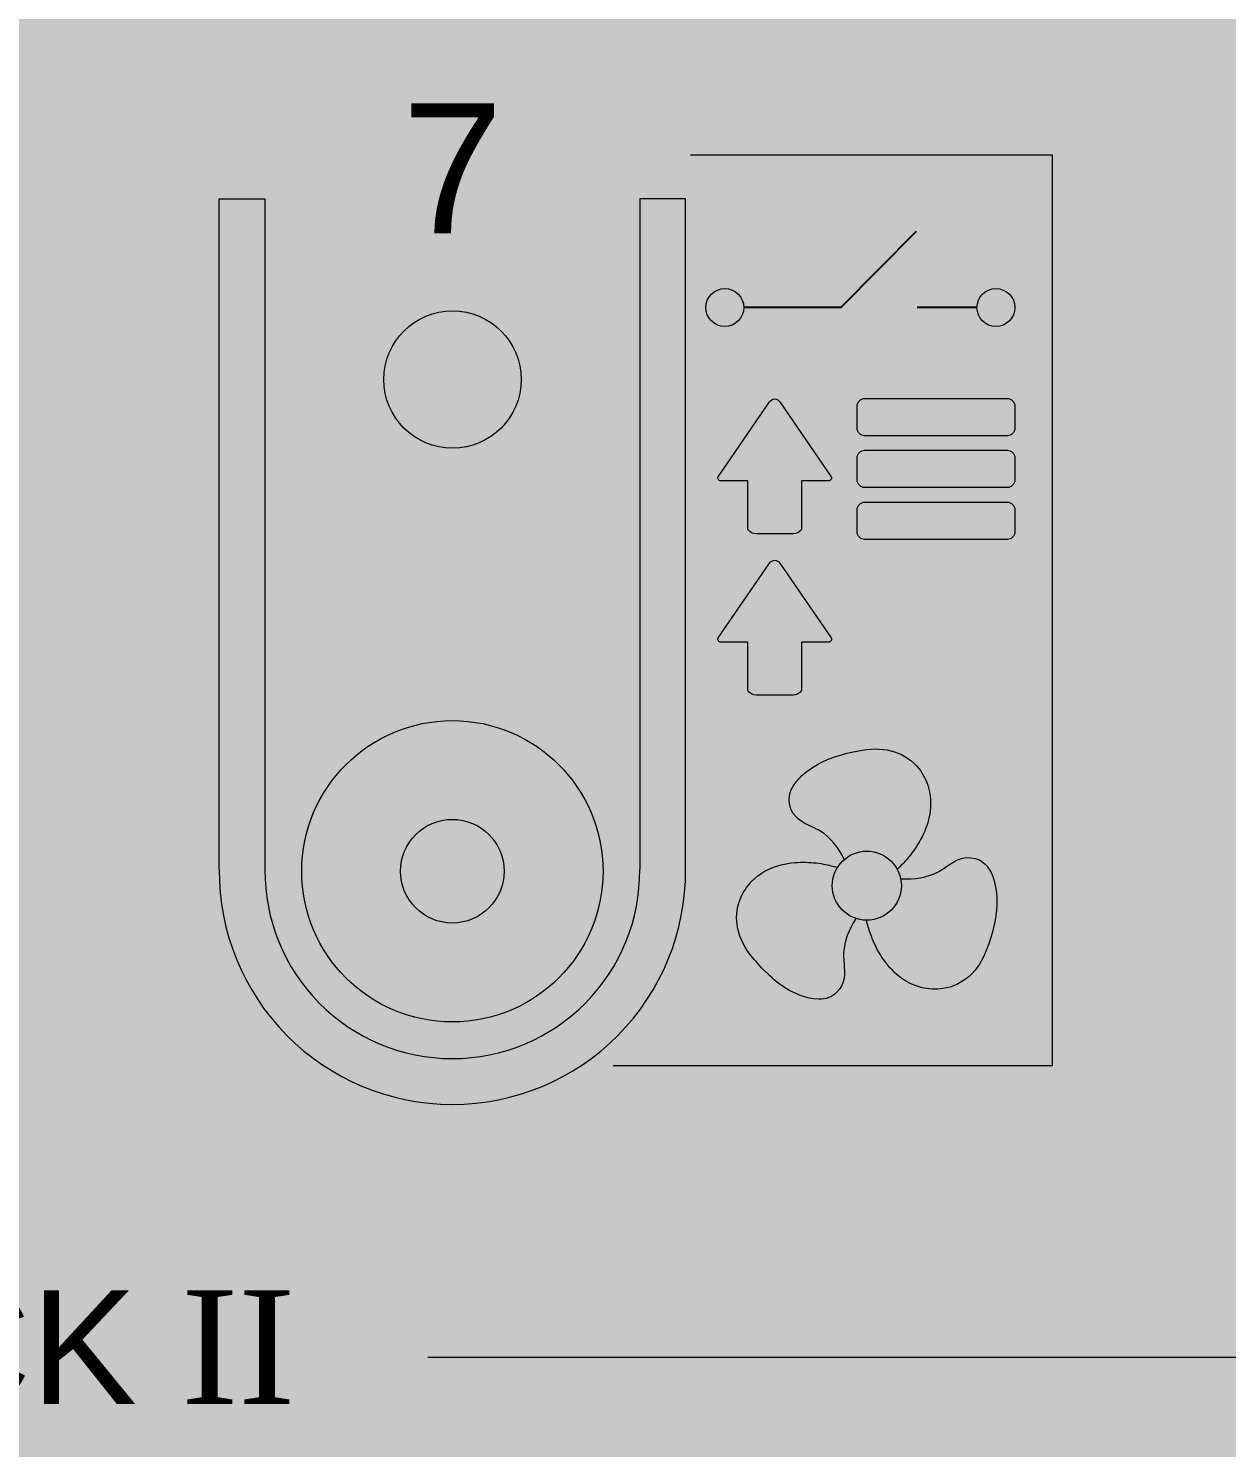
# Model space of a CAD drawing. Header units: millimetres. Extents: x 27500 to 33280, y -10980 to 420.
# Drawn here: x 28063.41 to 28079.21, y 193.44 to 212.15 of the extents above; entities that cross this region are included whole.
import ezdxf
from ezdxf.enums import TextEntityAlignment as Align

# ---------------------------------------------------------------- set-up
doc = ezdxf.new("R2010")
doc.units = ezdxf.units.MM
doc.layers.add('SX_ZEN_BODY', color=7, linetype='Continuous', true_color=0xefefeb)
doc.layers.add('SX_ZEN_KNX_BLACK', color=7, linetype='Continuous', true_color=0x2b2e31)
doc.styles.get("Standard").update_dxf_attribs({"font": 'arial.ttf'})
doc.styles.add('SX_ZIOMB16V3_Arial', font='arial.ttf')
doc.styles.add('SX_ZIOMB16V3_Arial_Rounded', font='txt')

# ---------------------------------------------------------------- blocks, each defined once
blk = doc.blocks.new('SX_DYN_ZENNIO_G005')
at = {"true_color": 0x2f3236}
h = blk.add_hatch(color=250, dxfattribs=at)
h.dxf.hatch_style = 1
h.paths.add_polyline_path([(117.8416084124771, 18.47345206567286, 1), (117.3416084124772, 18.47345206567286, 1)])
h = blk.add_hatch(color=250, dxfattribs=at)
h.dxf.hatch_style = 1
h.paths.add_polyline_path([(121.4153181753447, 18.47345206567286, 1), (120.9153181753447, 18.47345206567286, 1)])
h = blk.add_hatch(color=250, dxfattribs=at)
h.dxf.hatch_style = 1
h.paths.add_polyline_path([(117.5036045268273, 16.24334827782684, 0.5254335897127663), (117.5420488195079, 16.18754118459935), (117.8955864683951, 16.18754118459935), (117.8955864683951, 15.54902707441385, 0.24962253170569), (118.008297080428, 15.48901758176168), (118.2496925907819, 15.48901758176168), (118.4910881011358, 15.48901758176168, 0.24962253170569), (118.6037987131687, 15.54902707441385), (118.6037987131687, 16.18754118459935), (118.9573363620559, 16.18754118459935, 0.6884265938689978), (118.9847726689324, 16.25934883561046), (118.3121164182878, 17.23708221922595, 0.2289995701641923), (118.2496925907678, 17.26805903939191, 0.2593702650229525), (118.1820690294328, 17.22952419332603)])
h = blk.add_hatch(color=250, dxfattribs=at)
h.dxf.hatch_style = 1
h.paths.add_polyline_path([(121.4129618531744, 17.19475907837557, 0.3758706826029272), (121.2978695820991, 17.27508327393741), (119.4534671593435, 17.2750738050662), (119.4534671593435, 17.27508328747615, 0.3754197289689309), (119.3384154415673, 17.19492254910244), (119.3384154415673, 16.86233472465199, 0.37541972896893), (119.4534671593435, 16.78217398627827), (121.2978695748622, 16.78217397273954, 0.3754197289689313), (121.4129212938153, 16.86233470942432)])
h = blk.add_hatch(color=250, dxfattribs=at)
h.dxf.hatch_style = 1
h.paths.add_polyline_path([(121.4129618463528, 16.51192745838296, 0.3758706826029272), (121.2978695752774, 16.5922516539448), (119.4534671525218, 16.59224218507359), (119.4534671525218, 16.59225166748354, 0.3754197289689311), (119.3384154347457, 16.51209092910983), (119.3384154347457, 16.17950310465937, 0.3754197289689291), (119.4534671525218, 16.09934236628567), (121.2978695680406, 16.09934235274693, 0.3754197289689312), (121.4129212869936, 16.1795030894317)])
h = blk.add_hatch(color=250, dxfattribs=at)
h.dxf.hatch_style = 1
h.paths.add_polyline_path([(121.4129618531763, 15.82892894944677, 0.3758706826029257), (121.2978695821009, 15.90925314500862), (119.4534671593453, 15.90924367613741), (119.4534671593453, 15.90925315854736, 0.3754197289689309), (119.3384154415692, 15.82909242017365), (119.3384154415692, 15.49650459572319, 0.3754197289689294), (119.4534671593453, 15.41634385734949), (121.2978695748641, 15.41634384381075, 0.3754197289689313), (121.4129212938171, 15.49650458049552)])
h = blk.add_hatch(color=250, dxfattribs=at)
h.dxf.hatch_style = 1
h.paths.add_polyline_path([(117.5036045268273, 14.11751248266034, 0.5254335897127663), (117.5420488195079, 14.06170538943286), (117.8955864683951, 14.06170538943286), (117.8955864683951, 13.42319127924736, 0.24962253170569), (118.008297080428, 13.36318178659519), (118.2496925907819, 13.36318178659519), (118.4910881011358, 13.36318178659519, 0.24962253170569), (118.6037987131687, 13.42319127924736), (118.6037987131687, 14.06170538943286), (118.9573363620559, 14.06170538943286, 0.6884265938689978), (118.9847726689324, 14.13351304044397), (118.3121164182878, 15.11124642405946, 0.2289995701641923), (118.2496925907678, 15.14222324422542, 0.2593702650229525), (118.1820690294328, 15.10368839815953)])
h = blk.add_hatch(color=250, dxfattribs=at)
h.dxf.hatch_style = 1
edge = h.paths.add_edge_path()
edge.add_spline(control_points=[(120.1543795946343, 11.42653627424613), (120.2541238978035, 11.59899830686288), (120.3557734688791, 11.86206641553588), (120.2770576781574, 12.14115288812161)], knot_values=[8, 8, 8, 8, 9, 9, 9, 9], degree=3, periodic=0)
edge.add_spline(control_points=[(120.2770576781574, 12.14115288812161), (120.2507014721202, 12.23228820527572), (120.2043399530664, 12.32462313558687), (120.1485226599595, 12.39543559456058)], knot_values=[7, 7, 7, 7, 8, 8, 8, 8], degree=3, periodic=0)
edge.add_spline(control_points=[(120.1485226599595, 12.39543559456058), (119.9827996348492, 12.60476809036925), (119.7104168897247, 12.6932924847714), (119.4027161228553, 12.63747519025389)], knot_values=[6, 6, 6, 6, 7, 7, 7, 7], degree=3, periodic=0)
edge.add_spline(control_points=[(119.4027161228553, 12.63747519025389), (119.2199515348054, 12.60476809036925), (119.0082198180314, 12.55667771589003), (118.8285248282752, 12.45728623759976)], knot_values=[5, 5, 5, 5, 6, 6, 6, 6], degree=3, periodic=0)
edge.add_spline(control_points=[(118.8285248282752, 12.45728623759976), (118.7373905534834, 12.40697305050696), (118.5723368603546, 12.30084256889574), (118.4884345069988, 12.1561480525778)], knot_values=[4, 4, 4, 4, 5, 5, 5, 5], degree=3, periodic=0)
edge.add_spline(control_points=[(118.4884345069988, 12.1561480525778), (118.4417554432941, 12.07397455135731), (118.4274659339969, 11.990425023282), (118.4491648184855, 11.9082162393214)], knot_values=[3, 3, 3, 3, 4, 4, 4, 4], degree=3, periodic=0)
edge.add_spline(control_points=[(118.4491648184855, 11.9082162393214), (118.4884345069988, 11.74492771907796), (118.6207447782706, 11.68374744809614), (118.7366848986855, 11.62895335303608)], knot_values=[2, 2, 2, 2, 3, 3, 3, 3], degree=3, periodic=0)
edge.add_spline(control_points=[(118.7366848986855, 11.62895335303608), (118.7795876692742, 11.60880690855435), (118.8221386525154, 11.58866046407354), (118.858338742735, 11.56523272478159)], knot_values=[1, 1, 1, 1, 2, 2, 2, 2], degree=3, periodic=0)
edge.add_spline(control_points=[(118.858338742735, 11.56523272478159), (118.9808051298244, 11.4849292087755), (119.0919457576926, 11.3526189341618), (119.1665334679508, 11.19878618821064)], knot_values=[0, 0, 0, 0, 1, 1, 1, 1], degree=3, periodic=0)
edge.add_arc((119.4632046867466, 10.85121590548249), 0.4552845050672384, 28.203609984169816, 130.5317459929943, ccw=False)
edge.add_spline(control_points=[(119.8644349364851, 11.06638622696926), (119.8655489857931, 11.06745654363556), (119.866663035101, 11.06852686030186), (119.867777084409, 11.06959717696816)], knot_values=[11.02568698387983, 11.02568698387983, 11.02568698387983, 11.02568698387983, 11.0524167708765, 11.0524167708765, 11.0524167708765, 11.0524167708765], degree=3, periodic=0)
edge.add_spline(control_points=[(119.867777084409, 11.06959717696816), (119.868847671564, 11.07062573761311), (119.869918258719, 11.07165429825807), (119.8709886349395, 11.07268567581821)], knot_values=[11, 11, 11, 11, 11.02568698387983, 11.02568698387983, 11.02568698387983, 11.02568698387983], degree=3, periodic=0)
edge.add_spline(control_points=[(119.8709886349395, 11.07268567581821), (119.9126586194554, 11.11283743382125), (119.9540089198205, 11.15725840335187), (119.9991708257478, 11.20859478990212)], knot_values=[10, 10, 10, 10, 11, 11, 11, 11], degree=3, periodic=0)
edge.add_spline(control_points=[(119.9991708257478, 11.20859478990212), (120.0580929998875, 11.27718443626224), (120.1100997571818, 11.35004329414903), (120.1543795946343, 11.42653627424613)], knot_values=[9, 9, 9, 9, 10, 10, 10, 10], degree=3, periodic=0)
h = blk.add_hatch(color=250, dxfattribs=at)
h.dxf.hatch_style = 1
edge = h.paths.add_edge_path()
edge.add_arc((119.4632046867466, 10.85121590548249), 0.4552845050672384, -90.67210715514477, 11.515606129763626, ccw=False)
edge.add_spline(control_points=[(119.4578641021815, 10.39596272459209), (119.4714821811774, 10.33912223061804), (119.4888765715075, 10.28087042704817), (119.5114222417321, 10.21750262619287)], knot_values=[10, 10, 10, 10, 11, 11, 11, 11], degree=3, periodic=0)
edge.add_spline(control_points=[(119.5114222417321, 10.21750262619287), (119.541941810972, 10.13116576166419), (119.5791298178844, 10.04934508784288), (119.6222100422098, 9.972499280347506)], knot_values=[9, 9, 9, 9, 10, 10, 10, 10], degree=3, periodic=0)
edge.add_spline(control_points=[(119.6222100422098, 9.972499280347506), (119.7221318240115, 9.80039007512903), (119.8997440672299, 9.580225778171439), (120.1802065595864, 9.509236905499053)], knot_values=[8, 8, 8, 8, 9, 9, 9, 9], degree=3, periodic=0)
edge.add_spline(control_points=[(120.1802065595864, 9.509236905499053), (120.2713418744385, 9.486691234704152), (120.3745438860303, 9.479599403984935), (120.4646560014509, 9.493571368984586)], knot_values=[7, 7, 7, 7, 8, 8, 8, 8], degree=3, periodic=0)
edge.add_spline(control_points=[(120.4646560014509, 9.493571368984586), (120.728429758258, 9.531817859033142), (120.9406554333779, 9.724249922431113), (121.0467859123071, 10.01797873207476)], knot_values=[6, 6, 6, 6, 7, 7, 7, 7], degree=3, periodic=0)
edge.add_spline(control_points=[(121.0467859123071, 10.01797873207476), (121.1094833395207, 10.19319281840387), (121.1744388620298, 10.40097287365813), (121.177897672165, 10.60578917876034)], knot_values=[5, 5, 5, 5, 6, 6, 6, 6], degree=3, periodic=0)
edge.add_spline(control_points=[(121.177897672165, 10.60578917876034), (121.1794490109689, 10.71036721981534), (121.1697826419888, 10.90625699172403), (121.087431627642, 11.04961076392544)], knot_values=[4, 4, 4, 4, 5, 5, 5, 5], degree=3, periodic=0)
edge.add_spline(control_points=[(121.087431627642, 11.04961076392544), (121.0393765371161, 11.1324546372042), (120.9745974283012, 11.18671949116549), (120.8931295839372, 11.20859478990212)], knot_values=[3, 3, 3, 3, 4, 4, 4, 4], degree=3, periodic=0)
edge.add_spline(control_points=[(120.8931295839372, 11.20859478990212), (120.7310053982053, 11.25580309588429), (120.6119625242156, 11.17225356780807), (120.5068541573016, 11.10006508197864)], knot_values=[2, 2, 2, 2, 3, 3, 3, 3], degree=3, periodic=0)
edge.add_spline(control_points=[(120.5068541573016, 11.10006508197864), (120.4672316413987, 11.07198002102075), (120.4291615660111, 11.04580022801644), (120.3903869176617, 11.02547736983604)], knot_values=[1, 1, 1, 1, 2, 2, 2, 2], degree=3, periodic=0)
edge.add_spline(control_points=[(120.3903869176617, 11.02547736983604), (120.2594879526439, 10.96052184568532), (120.0894251463403, 10.93021397211384), (119.9192201391604, 10.94259821381808)], knot_values=[0, 0, 0, 0, 1, 1, 1, 1], degree=3, periodic=0)
h = blk.add_hatch(color=250, dxfattribs=at)
h.dxf.hatch_style = 1
edge = h.paths.add_edge_path()
edge.add_spline(control_points=[(117.9488555793834, 10.90918545913507), (117.883406098528, 10.84130146757331), (117.8265303232508, 10.75535271318392), (117.793823224192, 10.67109753030934)], knot_values=[7, 7, 7, 7, 8, 8, 8, 8], degree=3, periodic=0)
edge.add_spline(control_points=[(117.793823224192, 10.67109753030934), (117.6951021204538, 10.42267175869426), (117.7554003214147, 10.1423856729524), (117.9571470230501, 9.904615288785749)], knot_values=[6, 6, 6, 6, 7, 7, 7, 7], degree=3, periodic=0)
edge.add_spline(control_points=[(117.9571470230501, 9.904615288785749), (118.0763673981503, 9.761826040421397), (118.2236375507607, 9.602630318005936), (118.3998748320943, 9.496852663794812)], knot_values=[5, 5, 5, 5, 6, 6, 6, 6], degree=3, periodic=0)
edge.add_spline(control_points=[(118.3998748320943, 9.496852663794812), (118.4884345069988, 9.443611009290066), (118.6640024544974, 9.35314606419422), (118.8293716140113, 9.35314606419422)], knot_values=[4, 4, 4, 4, 5, 5, 5, 5], degree=3, periodic=0)
edge.add_spline(control_points=[(118.8293716140113, 9.35314606419422), (118.924987836717, 9.35314606419422), (119.0042328685238, 9.38211319364916), (119.0647074831802, 9.442058568734751)], knot_values=[3, 3, 3, 3, 4, 4, 4, 4], degree=3, periodic=0)
edge.add_spline(control_points=[(119.0647074831802, 9.442058568734751), (119.1858341775753, 9.559550092591847), (119.1732371883615, 9.70357423685152), (119.1629003966425, 9.831403603498869)], knot_values=[2, 2, 2, 2, 3, 3, 3, 3], degree=3, periodic=0)
edge.add_spline(control_points=[(119.1629003966425, 9.831403603498869), (119.1584184379796, 9.879141150579812), (119.1546431849058, 9.92634945656198), (119.157042411158, 9.9689004408782)], knot_values=[1, 1, 1, 1, 2, 2, 2, 2], degree=3, periodic=0)
edge.add_spline(control_points=[(119.157042411158, 9.9689004408782), (119.1661806405607, 10.11550022515064), (119.2256320557851, 10.27709517387836), (119.3203662100156, 10.41889650552537)], knot_values=[0, 0, 0, 0, 1, 1, 1, 1], degree=3, periodic=0)
edge.add_arc((119.4632046867466, 10.85121590548249), 0.4552845050672384, -211.99589608327722, -108.28317157118971, ccw=False)
edge.add_spline(control_points=[(119.0770842490194, 11.09245227944927), (119.0221167650763, 11.10774589346135), (118.9618211700942, 11.12233683263082), (118.8962324044275, 11.13573593201443)], knot_values=[10, 10, 10, 10, 10.996754785895, 10.996754785895, 10.996754785895, 10.996754785895], degree=3, periodic=0)
edge.add_spline(control_points=[(118.8962324044275, 11.13573593201443), (118.8068259437866, 11.15228353702593), (118.7173842004074, 11.16018687076291), (118.6297065939777, 11.16018687076291)], knot_values=[9, 9, 9, 9, 10, 10, 10, 10], degree=3, periodic=0)
edge.add_spline(control_points=[(118.6297065939777, 11.16018687076291), (118.4302179876392, 11.16018687076291), (118.1511315221039, 11.11728305904842), (117.9488555793834, 10.90918545913507)], knot_values=[8, 8, 8, 8, 9, 9, 9, 9], degree=3, periodic=0)
at = {"layer": 'SX_ZEN_BODY', "true_color": 0xefefeb}
blk.add_hatch(color=7, dxfattribs=at).paths.add_polyline_path([(0, -22.43), (0, 22.57), (0, 45), (8.425, 45), (59.77, 45), (82.475, 45), (133.82, 45), (140, 45), (140, 22.57), (140, -22.43), (140, -45), (133.82, -45), (82.475, -45), (59.77, -45), (8.425, -45), (0, -45)])
at = {"layer": 'SX_ZEN_KNX_BLACK', "true_color": 0x1c1d1f}
for points in [[(114.84, 17.17), (114.645, 16.885), (114.355, 16.69), (114.005, 16.62), (113.65, 16.69), (113.365, 16.885), (113.17, 17.17), (113.095, 17.525), (113.17, 17.875), (113.365, 18.165), (113.65, 18.36), (114.005, 18.43), (114.355, 18.36), (114.645, 18.165), (114.84, 17.875), (114.91, 17.525)], [(118.27, 17.265), (118.29, 17.26), (118.305, 17.245), (118.315, 17.23), (118.995, 16.245), (119, 16.235), (119, 16.225), (118.995, 16.215), (118.99, 16.205), (118.985, 16.2), (118.975, 16.19), (118.965, 16.19), (118.955, 16.19), (118.605, 16.19), (118.605, 15.55), (118.58, 15.525), (118.555, 15.505), (118.525, 15.495), (118.49, 15.49), (118.25, 15.49), (118.01, 15.49), (117.975, 15.495), (117.945, 15.505), (117.915, 15.525), (117.895, 15.55), (117.895, 16.19), (117.54, 16.19), (117.53, 16.19), (117.525, 16.19), (117.515, 16.2), (117.51, 16.205), (117.505, 16.215), (117.5, 16.225), (117.5, 16.235), (117.505, 16.245), (118.18, 17.23), (118.195, 17.245), (118.21, 17.26), (118.23, 17.265), (118.25, 17.27)], [(119.415, 16.785), (119.38, 16.8), (119.355, 16.825), (119.34, 16.86), (119.34, 17.195), (119.355, 17.23), (119.38, 17.255), (119.415, 17.27), (119.455, 17.275), (121.3, 17.275), (121.335, 17.27), (121.37, 17.255), (121.395, 17.23), (121.415, 17.195), (121.415, 16.86), (121.395, 16.825), (121.37, 16.8), (121.335, 16.785), (121.3, 16.78), (119.455, 16.78)], [(119.415, 16.1), (119.38, 16.12), (119.355, 16.145), (119.34, 16.18), (119.34, 16.51), (119.355, 16.545), (119.38, 16.575), (119.415, 16.59), (119.455, 16.59), (121.3, 16.59), (121.335, 16.59), (121.37, 16.575), (121.395, 16.545), (121.415, 16.51), (121.415, 16.18), (121.395, 16.145), (121.37, 16.12), (121.335, 16.1), (121.3, 16.1), (119.455, 16.1)], [(119.415, 15.42), (119.38, 15.435), (119.355, 15.46), (119.34, 15.495), (119.34, 15.83), (119.355, 15.865), (119.38, 15.89), (119.415, 15.905), (119.455, 15.91), (121.3, 15.91), (121.335, 15.905), (121.37, 15.89), (121.395, 15.865), (121.415, 15.83), (121.415, 15.495), (121.395, 15.46), (121.37, 15.435), (121.335, 15.42), (121.3, 15.415), (119.455, 15.415)], [(118.27, 15.14), (118.29, 15.13), (118.305, 15.12), (118.315, 15.105), (118.995, 14.12), (119, 14.11), (119, 14.1), (118.995, 14.09), (118.99, 14.08), (118.985, 14.07), (118.975, 14.065), (118.965, 14.065), (118.955, 14.06), (118.605, 14.06), (118.605, 13.425), (118.58, 13.4), (118.555, 13.38), (118.525, 13.365), (118.49, 13.365), (118.25, 13.365), (118.01, 13.365), (117.975, 13.365), (117.945, 13.38), (117.915, 13.4), (117.895, 13.425), (117.895, 14.06), (117.54, 14.06), (117.53, 14.065), (117.525, 14.065), (117.515, 14.07), (117.51, 14.08), (117.505, 14.09), (117.5, 14.1), (117.5, 14.11), (117.505, 14.12), (118.18, 15.105), (118.195, 15.12), (118.21, 15.13), (118.23, 15.14), (118.25, 15.14)], [(114.63, 10.775), (114.485, 10.56), (114.265, 10.415), (114, 10.36), (113.735, 10.415), (113.515, 10.56), (113.37, 10.775), (113.315, 11.04), (113.37, 11.31), (113.515, 11.525), (113.735, 11.67), (114, 11.725), (114.265, 11.67), (114.485, 11.525), (114.63, 11.31), (114.685, 11.04)]]:
    blk.add_hatch(color=250, dxfattribs=at).paths.add_polyline_path(points)
h = blk.add_hatch(color=250, dxfattribs=at)
h.paths.add_polyline_path([(115.945, 10.64), (115.83, 10.27), (115.65, 9.93), (115.405, 9.635), (115.11, 9.395), (114.775, 9.21), (114.4, 9.095), (114, 9.055), (113.6, 9.095), (113.23, 9.21), (112.89, 9.395), (112.595, 9.635), (112.355, 9.93), (112.17, 10.27), (112.055, 10.64), (112.015, 11.04), (112.055, 11.44), (112.17, 11.815), (112.355, 12.15), (112.595, 12.445), (112.89, 12.69), (113.23, 12.87), (113.6, 12.985), (114, 13.03), (114.4, 12.985), (114.775, 12.87), (115.11, 12.69), (115.405, 12.445), (115.65, 12.15), (115.83, 11.815), (115.945, 11.44), (115.985, 11.04)])
h.paths.add_polyline_path([(114.63, 11.31), (114.485, 11.525), (114.265, 11.67), (114, 11.725), (113.735, 11.67), (113.515, 11.525), (113.37, 11.31), (113.315, 11.04), (113.37, 10.775), (113.515, 10.56), (113.735, 10.415), (114, 10.36), (114.265, 10.415), (114.485, 10.56), (114.63, 10.775), (114.685, 11.04)], flags=0)
at = {"color": 250, "lineweight": 5, "true_color": 0x2f3236}
blk.add_line((113.6763802032804, 4.634672787869418), (128.2663487030912, 4.634672787869418), dxfattribs=at)
for points in [[(116.1201206789144, 8.481768236955645), (121.9109355009752, 8.481768236955645), (121.9109355009752, 20.48340390938927), (117.1374278926675, 20.48340390938927)], [(119.1665334679508, 11.19878618821064), (119.1665334679508, 11.19878618821064)], [(119.1665334679508, 11.19878618821064), (119.1665334679508, 11.19878618821064)], [(119.9192201391604, 10.94259821381808), (119.9192201391604, 10.94259821381808)]]:
    blk.add_lwpolyline(points, dxfattribs=at)
at = {"color": 250, "lineweight": 9, "true_color": 0x2f3236}
for points in [[(110.9269676553178, 11.0633552285143), (110.9269676553178, 19.90794017043379), (111.5307787641261, 19.90794017043379), (111.5307787759186, 11.0633552285143)], [(117.0742301358188, 11.0633552285143), (117.0742301358188, 19.90794017043379), (116.4704190270106, 19.90794017043379), (116.4704190152181, 11.0633552285143)]]:
    blk.add_lwpolyline(points, dxfattribs=at)
at = {"color": 250, "true_color": 0x2f3236}
for points in [[(120.1125383202959, 19.47505848587104), (119.1200762800142, 18.47345206567377), (117.8416084124771, 18.47345206567286)], [(120.9153181753447, 18.47345206567286), (120.1290339615685, 18.47345206567286)]]:
    blk.add_lwpolyline(points, dxfattribs=at)
at = {"color": 250, "lineweight": 5, "true_color": 0x2f3236}
for points in [[(118.2496925907678, 17.26805903939191, -0.2593702651017197), (118.3173161521311, 17.22952419332603), (118.9957806547365, 16.24334827782684, -0.5254335897127635), (118.9573363620559, 16.18754118459935), (118.6037987131687, 16.18754118459935), (118.6037987131687, 15.54902707441385, -0.2496225317056901), (118.4910881011358, 15.48901758176168), (118.2496925907819, 15.48901758176168), (118.008297080428, 15.48901758176168, -0.2496225317056901), (117.8955864683951, 15.54902707441385), (117.8955864683951, 16.18754118459935), (117.5420488195079, 16.18754118459935, -0.5254335897127635), (117.5036045268273, 16.24334827782684), (118.1820690294328, 17.22952419332603, -0.2593702650229485), (118.2496925907678, 17.26805903939191)], [(119.4534671593435, 16.78217398627827), (119.4534671593435, 16.78217398627827, -0.3754197289689309), (119.3384154415673, 16.86233472465199), (119.3384154415673, 17.19492254910244), (119.3384154415673, 17.19492254910244, -0.3754197289689309), (119.4534671593435, 17.27508328747615), (119.4534671593435, 17.2750738050662), (121.2978695820991, 17.27508327393741, -0.3754197289689309), (121.4129212986984, 17.19492253387477), (121.4129618731178, 17.19492253387477), (121.4129212938153, 16.86233470942432, -0.3754197289689309), (121.2978695748622, 16.78217397273954), (119.4534671521066, 16.78217398627827)], [(119.4534671525218, 16.09934236628567), (119.4534671525218, 16.09934236628567, -0.3754197289689309), (119.3384154347457, 16.17950310465937), (119.3384154347457, 16.51209092910983), (119.3384154347457, 16.51209092910983, -0.3754197289689309), (119.4534671525218, 16.59225166748354), (119.4534671525218, 16.59224218507359), (121.2978695752774, 16.5922516539448, -0.3754197289689309), (121.4129212918767, 16.51209091388216), (121.4129618662962, 16.51209091388216), (121.4129212869936, 16.1795030894317, -0.3754197289689309), (121.2978695680406, 16.09934235274693), (119.453467145285, 16.09934236628567)], [(119.4534671593453, 15.41634385734949), (119.4534671593453, 15.41634385734949, -0.3754197289689309), (119.3384154415692, 15.49650459572319), (119.3384154415692, 15.82909242017365), (119.3384154415692, 15.82909242017365, -0.3754197289689309), (119.4534671593453, 15.90925315854736), (119.4534671593453, 15.90924367613741), (121.2978695821009, 15.90925314500862, -0.3754197289689309), (121.4129212987002, 15.82909240494598), (121.4129618731197, 15.82909240494598), (121.4129212938171, 15.49650458049552, -0.3754197289689309), (121.2978695748641, 15.41634384381075), (119.4534671521085, 15.41634385734949)], [(118.2496925907678, 15.14222324422542, -0.2593702651017197), (118.3173161521311, 15.10368839815953), (118.9957806547365, 14.11751248266034, -0.5254335897127635), (118.9573363620559, 14.06170538943286), (118.6037987131687, 14.06170538943286), (118.6037987131687, 13.42319127924736, -0.2496225317056901), (118.4910881011358, 13.36318178659519), (118.2496925907819, 13.36318178659519), (118.008297080428, 13.36318178659519, -0.2496225317056901), (117.8955864683951, 13.42319127924736), (117.8955864683951, 14.06170538943286), (117.5420488195079, 14.06170538943286, -0.5254335897127635), (117.5036045268273, 14.11751248266034), (118.1820690294328, 15.10368839815953, -0.2593702650229485), (118.2496925907678, 15.14222324422542)]]:
    blk.add_lwpolyline(points, format="xyb", dxfattribs=at)
for centre, radius in [((117.5916084124771, 18.47345206567286), 0.25), ((121.1653181753447, 18.47345206567286), 0.25), ((119.4632046867466, 10.85121590548249), 0.4552845050672384)]:
    blk.add_circle(centre, radius, dxfattribs=at)
at = {"color": 250, "lineweight": 9, "true_color": 0x2f3236}
for centre, radius in [((114.0031046199799, 17.52365937733054), 0.9057641153867731), ((114.0005988955683, 11.04142727211444), 1.98612731059892), ((114.0000314969559, 11.04199409539512), 0.6831023214353465)]:
    blk.add_circle(centre, radius, dxfattribs=at)
for centre, radius, start, end in [((114.0005988955683, 11.04142727211353), 3.073709458669156, 179.5912463330232, 269.9532917957441), ((114.0011662941808, 11.04199409539512), 2.470484923534017, 179.4912400767098, 269.928727747725), ((114.0000314969559, 11.04199409539512), 2.470484923534017, 270.0712722522228, 0.5087599231859065), ((114.0005988955683, 11.04142727211353), 3.073709458669156, 270.0467082042558, 0.4087536669767632)]:
    blk.add_arc(centre, radius, start, end, dxfattribs=at)
at = {"color": 250, "lineweight": 5, "true_color": 0x2f3236}
for points, knots in [([(119.1672910519885, 11.19722038712723), (119.1670389406247, 11.19774256614516), (119.166786414479, 11.19826450093921), (119.1665334679508, 11.19878618821064), (119.0919457576926, 11.3526189341618), (118.9808051298244, 11.4849292087755), (118.858338742735, 11.56523272478159), (118.8221386525154, 11.58866046407354), (118.7795876692742, 11.60880690855435), (118.7366848986855, 11.62895335303608), (118.6207447782706, 11.68374744809614), (118.4884345069988, 11.74492771907796), (118.4491648184855, 11.9082162393214), (118.4274659339969, 11.990425023282), (118.4417554432941, 12.07397455135731), (118.4884345069988, 12.1561480525778), (118.5723368603546, 12.30084256889574), (118.7373905534834, 12.40697305050696), (118.8285248282752, 12.45728623759976), (119.0082198180314, 12.55667771589003), (119.2199515348054, 12.60476809036925), (119.4027161228553, 12.63747519025389), (119.7104168897247, 12.6932924847714), (119.9827996348492, 12.60476809036925), (120.1485226599595, 12.39543559456058), (120.2043399530664, 12.32462313558687), (120.2507014721202, 12.23228820527572), (120.2770576781574, 12.14115288812161), (120.3557734688791, 11.86206641553588), (120.2541238978035, 11.59899830686288), (120.1543795946343, 11.42653627424613), (120.1100997571818, 11.35004329414903), (120.0580929998875, 11.27718443626224), (119.9991708257478, 11.20859478990212), (119.9540089198205, 11.15725840335187), (119.9126586194554, 11.11283743382125), (119.8709886349395, 11.07268567581821), (119.869918258719, 11.07165429825807), (119.868847671564, 11.07062573761311), (119.867777084409, 11.06959717696816), (119.866663035101, 11.06852686030186), (119.8655489857931, 11.06745654363556), (119.8644349364851, 11.06638622696926)], [-0.003391262815385, -0.003391262815385, -0.003391262815385, -0.0033912628115293, 0, 0, 0, 1, 1, 1, 2, 2, 2, 3, 3, 3, 4, 4, 4, 5, 5, 5, 6, 6, 6, 7, 7, 7, 8, 8, 8, 9, 9, 9, 10, 10, 10, 11, 11, 11, 11.02568698387983, 11.02568698387983, 11.02568698387983, 11.0524167708765, 11.0524167708765, 11.0524167708765, 11.0524167708765]), ([(119.9090617526574, 10.94338671068078), (119.9124479348572, 10.94310785676396), (119.9158340651486, 10.94284458705795), (119.9192201391604, 10.94259821381808), (120.0894251463403, 10.93021397211384), (120.2594879526439, 10.96052184568532), (120.3903869176617, 11.02547736983604), (120.4291615660111, 11.04580022801644), (120.4672316413987, 11.07198002102075), (120.5068541573016, 11.10006508197864), (120.6119625242156, 11.17225356780807), (120.7310053982053, 11.25580309588429), (120.8931295839372, 11.20859478990212), (120.9745974283012, 11.18671949116549), (121.0393765371161, 11.1324546372042), (121.087431627642, 11.04961076392544), (121.1697826419888, 10.90625699172403), (121.1794490109689, 10.71036721981534), (121.177897672165, 10.60578917876034), (121.1744388620298, 10.40097287365813), (121.1094833395207, 10.19319281840387), (121.0467859123071, 10.01797873207476), (120.9406554333779, 9.724249922431113), (120.728429758258, 9.531817859033142), (120.4646560014509, 9.493571368984586), (120.3745438860303, 9.479599403984935), (120.2713418744385, 9.486691234704152), (120.1802065595864, 9.509236905499053), (119.8997440672299, 9.580225778171439), (119.7221318240115, 9.80039007512903), (119.6222100422098, 9.972499280347506), (119.5791298178844, 10.04934508784288), (119.541941810972, 10.13116576166419), (119.5114222417321, 10.21750262619287), (119.4888765715075, 10.28087042704817), (119.4714821811774, 10.33912223061804), (119.4578641021815, 10.39596272459209)], [-0.0198940916481562, -0.0198940916481562, -0.0198940916481562, -0.0198940916481562, 0, 0, 0, 1, 1, 1, 2, 2, 2, 3, 3, 3, 4, 4, 4, 5, 5, 5, 6, 6, 6, 7, 7, 7, 8, 8, 8, 9, 9, 9, 10, 10, 10, 11, 11, 11, 11]), ([(119.3203781818381, 10.41891442497387), (119.3203741911682, 10.41890845185924), (119.3203702005605, 10.41890247871004), (119.3203662100156, 10.41889650552537), (119.2256320557851, 10.27709517387836), (119.1661806405607, 10.11550022515064), (119.157042411158, 9.9689004408782), (119.1546431849058, 9.92634945656198), (119.1584184379796, 9.879141150579812), (119.1629003966425, 9.831403603498869), (119.1732371883615, 9.70357423685152), (119.1858341775753, 9.559550092591847), (119.0647074831802, 9.442058568734751), (119.0042328685238, 9.38211319364916), (118.924987836717, 9.35314606419422), (118.8293716140113, 9.35314606419422), (118.6640024544974, 9.35314606419422), (118.4884345069988, 9.443611009290066), (118.3998748320943, 9.496852663794812), (118.2236375507607, 9.602630318005936), (118.0763673981503, 9.761826040421397), (117.9571470230501, 9.904615288785749), (117.7554003214147, 10.1423856729524), (117.6951021204538, 10.42267175869426), (117.793823224192, 10.67109753030934), (117.8265303232508, 10.75535271318392), (117.883406098528, 10.84130146757331), (117.9488555793834, 10.90918545913507), (118.1511315221039, 11.11728305904842), (118.4302179876392, 11.16018687076291), (118.6297065939777, 11.16018687076291), (118.7173842004074, 11.16018687076291), (118.8068259437866, 11.15228353702593), (118.8962324044275, 11.13573593201443), (118.9618211700942, 11.12233683263082), (119.0221167650763, 11.10774589346135), (119.0770842490194, 11.09245227944927)], [-4.21236131143e-05, -4.21236131143e-05, -4.21236131143e-05, -4.21236131143e-05, 0, 0, 0, 1, 1, 1, 2, 2, 2, 3, 3, 3, 4, 4, 4, 5, 5, 5, 6, 6, 6, 7, 7, 7, 8, 8, 8, 9, 9, 9, 10, 10, 10, 10.996754785895, 10.996754785895, 10.996754785895, 10.996754785895])]:
    blk.add_open_spline(points, degree=3, knots=knots, dxfattribs=at)
at = {"color": 250, "true_color": 0x2f3236}
for s, insert, char_height, attachment_point, style in [('7                  ', (114.0031046199794, 20.30868466636718), 1.714562081031095, 5, 'SX_ZIOMB16V3_Arial'), ('{\\fArial|b0|i0|c0|p34;BLOCK \\fBookman Old Style|b0|i0|c0|p34;II}', (102.7457042498655, 3.996265193742998), 1.498810790828275, 7, 'SX_ZIOMB16V3_Arial_Rounded')]:
    blk.add_mtext(s, dxfattribs=dict(at, insert=insert, char_height=char_height, attachment_point=attachment_point, style=style))
blk = doc.blocks.new('*U461')
blk.add_blockref('SX_DYN_ZENNIO_G005', (0, 0))
at = {"color": 5, "flags": 1}
for tag, p in [('UFH_ACTUATOR_1', (26.29945822262654, 47.19754861900036)), ('UFH_ACTUATOR_2', (32.64945822103893, 47.19771712436886)), ('UFH_ACTUATOR_3', (39.02460741649338, 47.19754861900036)), ('UFH_ACTUATOR_4', (45.37460741490575, 47.19754861900036)), ('UFH_ACTUATOR_5', (51.69989440908193, 47.19771712436704)), ('UFH_ACTUATOR_6', (58.04989440749431, 47.19771712436704)), ('UFH_ACTUATOR_7', (64.42504360294879, 47.19771712436704)), ('UFH_ACTUATOR_8', (70.7750436013621, 47.19771712436704)), ('DALI_OUTPUT', (70.6747481255261, 46.47803667161497)), ('OUTPUT_10', (158.5130525667048, 47.83699680010971)), ('OUTPUT_11', (164.8579321289866, 47.83699680010971)), ('OUTPUT_12', (183.9008350679486, 47.83699680010971)), ('OUTPUT_1', (14.69140463399853, 47.83699680010963)), ('OUTPUT_2', (33.73430757296027, 47.83699680010963)), ('OUTPUT_3', (40.07918713524217, 47.83699680010963)), ('OUTPUT_4', (59.12209007420408, 47.83699680010963)), ('OUTPUT_5', (79.30977474084314, 47.83699680010967)), ('OUTPUT_6', (98.35267767980488, 47.83699680010967)), ('OUTPUT_7', (104.6975572420868, 47.83699680010967)), ('OUTPUT_8', (123.7404601810487, 47.83699680010967)), ('OUTPUT_9', (139.470149627743, 47.83699680010971))]:
    blk.add_attdef(tag, p, '', height=2.5, rotation=90, dxfattribs=at)
at = {"color": 3, "flags": 1}
for tag, p in [('REFERENCE', (40.4980184018026, 35.58600568302515)), ('PHYSICAL_ADD.', (40.85020462547106, 32.0296889004039)), ('PHYSICAL.ADD.', (62.27940253899851, 28.37659751854744))]:
    blk.add_attdef(tag, text='', height=2.5, dxfattribs=at).set_placement(p, align=Align.CENTER)
at = {"flags": 1}
for tag in ['WIDTH_MM', 'SOURCE_BLOCK', 'MODEL', 'HEIGHT_MM']:
    blk.add_attdef(tag, (0, 0), '', height=1, dxfattribs=at)
at = {"color": 5, "flags": 1}
for tag, p in [('OUTPUT_13', (13.61431278371896, -47.99695966338215)), ('OUTPUT_14', (32.65721572268069, -47.99695966338215)), ('OUTPUT_15', (39.00209528496259, -47.99695966338215)), ('OUTPUT_16', (58.04499822392449, -47.99695966338215)), ('OUTPUT_17', (79.3097747408431, -48.04538281526914)), ('OUTPUT_18', (98.3526776798048, -48.04538281526914)), ('OUTPUT_19', (104.6975572420867, -48.04538281526914)), ('OUTPUT_20', (123.7404601810486, -48.04538281526914)), ('OUTPUT_21', (139.470149627743, -48.04538281526916)), ('OUTPUT_22', (158.5130525667048, -48.04538281526916)), ('OUTPUT_23', (164.8579321289866, -48.04538281526916)), ('OUTPUT_24', (183.9008350679486, -48.04538281526916))]:
    blk.add_attdef(tag, text='', height=2.5, rotation=90, dxfattribs=at).set_placement(p, align=Align.RIGHT)

msp = doc.modelspace()

# ---------------------------------------------------------------- block references
msp.add_blockref('*U461', (27955, 190))

doc.saveas('drawing.dxf')
